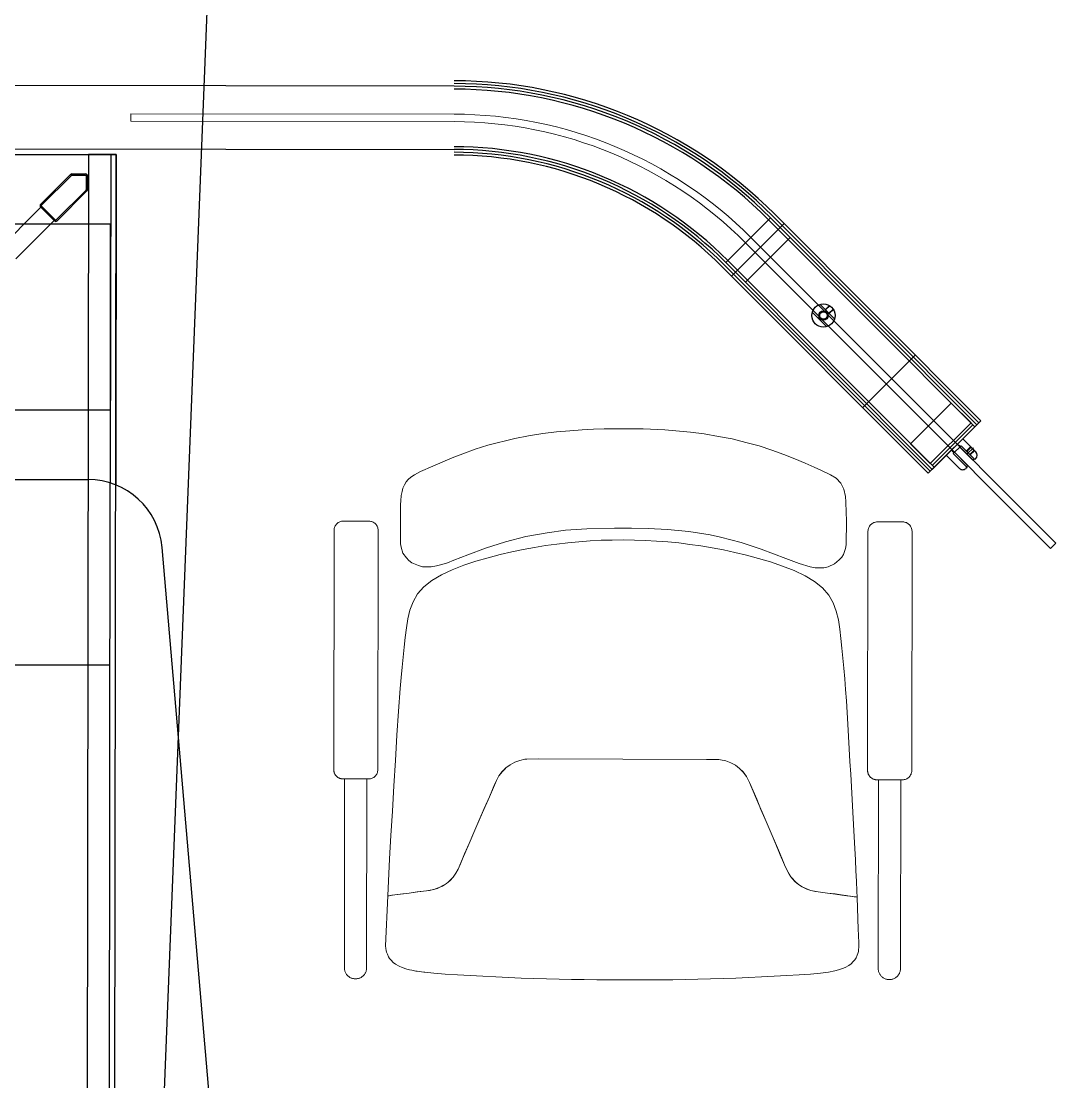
# Model space of a CAD drawing. Header units: inches. Extents: x 54 to 199, y 70 to 109.
# Drawn here: x 89.016 to 90.13, y 76.837 to 77.979 of the extents above; entities that cross this region are included whole.
import ezdxf
from ezdxf.enums import TextEntityAlignment as Align

# ---------------------------------------------------------------- set-up
doc = ezdxf.new("R2010")
doc.units = ezdxf.units.IN
doc.header["$MEASUREMENT"] = 0
for name, pattern in [('ACAD_ISO02W100', [15, 12, -3]), ('CENTER', [2, 1.25, -0.25, 0.25, -0.25]), ('DASHED', [0.75, 0.5, -0.25]), ('DASHED2', [0.375, 0.25, -0.125]), ('HIDDEN', [0.375, 0.25, -0.125]), ('HIDDEN2', [0.1875, 0.125, -0.0625])]:
    doc.linetypes.add(name, pattern=pattern)
doc.layers.add('A000_Non-Print', color=190, linetype='Continuous', plot=False)
doc.layers.add('A002_Pen02', color=2, linetype='Continuous')
doc.layers.add('hatch', color=2, linetype='Continuous')
doc.layers.add('GLASS-EEE', color=140, linetype='Continuous', lineweight=5)
doc.layers.add('HIDDEN-EEE', color=6, linetype='HIDDEN', lineweight=9)
doc.layers.add('GOLDCLADDING', color=7, linetype='Continuous', true_color=0xffc20a)
doc.styles.add('ROMANS', font='romans.shx')

# ---------------------------------------------------------------- blocks, each defined once
blk = doc.blocks.new('YJYJJYJTYJTY')
at = {"color": 252, "ltscale": 3}
for p, q in [((-5.754, 5.0257, -0.0791), (-7.5176, 5.0283, -0.0791)), ((-7.5177, 4.9603, -0.0791), (-5.7541, 4.9577, -0.0791)), ((-5.4555, 4.8214, -0.0791), (-5.3988, 4.8779, -0.0791)), ((-5.1934, 4.6591, -0.0791), (-5.4155, 4.8819, -0.0791)), ((-5.1912, 4.6612, -0.0791), (-5.4133, 4.884, -0.0791)), ((-5.1891, 4.6634, -0.0791), (-5.4112, 4.8861, -0.0791)), ((-5.187, 4.6655, -0.0791), (-5.4091, 4.8883, -0.0791)), ((-5.4657, 4.8318, -0.0791), (-5.2436, 4.609, -0.0791)), ((-5.4636, 4.8339, -0.0791), (-5.2415, 4.6111, -0.0791)), ((-5.4615, 4.836, -0.0791), (-5.2394, 4.6132, -0.0791)), ((-5.4594, 4.8381, -0.0791), (-5.2373, 4.6154, -0.0791)), ((-5.3142, 4.6798, -0.0791), (-5.2576, 4.7363, -0.0791)), ((-5.2436, 4.609, -0.0791), (-5.187, 4.6655, -0.0791)), ((-5.2415, 4.6196, -0.0791), (-5.1976, 4.6634, -0.0791)), ((-5.2394, 4.6175, -0.0791), (-5.1955, 4.6613, -0.0791)), ((-5.2394, 4.6132, -0.0791), (-5.1912, 4.6612, -0.0791)), ((-5.2065, 4.6461, -0.0791), (-5.2242, 4.6284, -0.0791)), ((-5.1955, 4.6231, -0.0791), (-5.2097, 4.6372, -0.0791)), ((-5.2012, 4.6174, -0.0791), (-5.2153, 4.6316, -0.0791)), ((-5.2012, 4.6174, -0.0791), (-5.2026, 4.616, -0.0791)), ((-5.1955, 4.6231, -0.0791), (-5.1941, 4.6245, -0.0791))]:
    blk.add_line(p, q, dxfattribs=at)
at = {"color": 252, "linetype": 'ACAD_ISO02W100', "ltscale": 3}
for p, q in [((-6.1477, 4.9523, -0.0791), (-6.15, 3.3833, -0.0791)), ((-6.1177, 4.9522, -0.0791), (-6.1477, 4.9523, -0.0791)), ((-6.12, 3.3832, -0.0791), (-6.1177, 4.9522, -0.0791)), ((-6.246, 4.8484, -0.0791), (-6.1988, 4.8954, -0.0791)), ((-6.226, 4.8401, -0.0791), (-6.1847, 4.8813, -0.0791)), ((-6.126, 3.3832, -0.0791), (-6.1242, 4.5986, -0.0791)), ((-6.1245, 4.4022, -0.0791), (-6.5685, 4.4029, -0.0791))]:
    blk.add_line(p, q, dxfattribs=at)
at = {"color": 252}
for p, q in [((-6.1992, 4.8986, -0.0791), (-6.167, 4.9307, -0.0791)), ((-6.1983, 4.8977, -0.0791), (-6.1661, 4.9298, -0.0791)), ((-6.1656, 4.9313, -0.0791), (-6.1507, 4.9313, -0.0791)), ((-6.1656, 4.9301, -0.0791), (-6.1507, 4.93, -0.0791)), ((-6.15, 4.9293, -0.0791), (-6.15, 4.9144, -0.0791)), ((-6.1487, 4.9293, -0.0791), (-6.1487, 4.9144, -0.0791)), ((-6.1502, 4.9139, -0.0791), (-6.1824, 4.8818, -0.0791)), ((-6.1493, 4.913, -0.0791), (-6.1815, 4.8809, -0.0791)), ((-6.1844, 4.8809, -0.0791), (-6.1992, 4.8958, -0.0791)), ((-6.1835, 4.8818, -0.0791), (-6.1983, 4.8967, -0.0791))]:
    blk.add_line(p, q, dxfattribs=at)
at = {"color": 252, "linetype": 'DASHED2', "ltscale": 50}
for p, q in [((-5.4133, 4.884, -0.0791), (-5.4615, 4.836, -0.0791)), ((-5.4155, 4.8819, -0.0791), (-5.4594, 4.8381, -0.0791)), ((-5.3943, 4.8607, -0.0791), (-5.4155, 4.8819, -0.0791)), ((-5.3922, 4.8628, -0.0791), (-5.4133, 4.884, -0.0791)), ((-5.4403, 4.8148, -0.0791), (-5.3922, 4.8628, -0.0791)), ((-5.4382, 4.8169, -0.0791), (-5.3943, 4.8607, -0.0791)), ((-5.4615, 4.836, -0.0791), (-5.4403, 4.8148, -0.0791)), ((-5.4594, 4.8381, -0.0791), (-5.4382, 4.8169, -0.0791)), ((-5.2188, 4.6846, -0.0791), (-5.2627, 4.6408, -0.0791)), ((-5.1976, 4.6634, -0.0791), (-5.2188, 4.6846, -0.0791)), ((-5.2415, 4.6196, -0.0791), (-5.1976, 4.6634, -0.0791)), ((-5.2627, 4.6408, -0.0791), (-5.2415, 4.6196, -0.0791))]:
    blk.add_line(p, q, dxfattribs=at)
at = {"color": 252, "linetype": 'ByBlock'}
for p, q in [((-5.36, 4.7909, -0.0791), (-5.3445, 4.7753, -0.0791)), ((-5.3685, 4.7824, -0.0791), (-5.353, 4.7669, -0.0791))]:
    blk.add_line(p, q, dxfattribs=at)
at = {"color": 252, "linetype": 'HIDDEN2', "ltscale": 0.2}
for p, q in [((-5.3501, 4.7896, -0.0791), (-5.3544, 4.7853, -0.0791)), ((-5.3496, 4.7893, -0.0791), (-5.3541, 4.7849, -0.0791)), ((-5.3461, 4.7858, -0.0791), (-5.3505, 4.7814, -0.0791)), ((-5.3458, 4.7853, -0.0791), (-5.3502, 4.781, -0.0791)), ((-5.3458, 4.7853, -0.0791), (-5.3502, 4.781, -0.0791)), ((-5.2167, 4.6302, -0.0791), (-5.2082, 4.6386, -0.0791)), ((-5.2097, 4.6386, -0.0791), (-5.2125, 4.6401, -0.0791)), ((-5.2089, 4.6379, -0.0791), (-5.2097, 4.6386, -0.0791)), ((-5.198, 4.6376, -0.0791), (-5.2026, 4.633, -0.0791)), ((-5.1976, 4.6372, -0.0791), (-5.2022, 4.6326, -0.0791)), ((-5.2167, 4.6316, -0.0791), (-5.2181, 4.6344, -0.0791)), ((-5.216, 4.6309, -0.0791), (-5.2167, 4.6316, -0.0791)), ((-5.1941, 4.6337, -0.0791), (-5.1987, 4.6291, -0.0791)), ((-5.1937, 4.6333, -0.0791), (-5.1984, 4.6287, -0.0791))]:
    blk.add_line(p, q, dxfattribs=at)
at = {"color": 252, "ltscale": 0.2}
for p, q in [((-5.2082, 4.6386, -0.0791), (-5.1934, 4.6238, -0.0791)), ((-5.2167, 4.6302, -0.0791), (-5.2019, 4.6153, -0.0791))]:
    blk.add_line(p, q, dxfattribs=at)
at = {"color": 252, "lineweight": 25}
for p, q in [((-6.5682, 4.6029, -0.0791), (-6.1481, 4.6023, -0.0791)), ((-5.9702, 3.3862, -0.0791), (-6.0685, 4.5291, -0.0791))]:
    blk.add_line(p, q, dxfattribs=at)
at = {"color": 252, "linetype": 'ByBlock'}
blk.add_circle((-5.3565, 4.7789, -0.0791), 0.0125, dxfattribs=at)
at = {"color": 252, "ltscale": 3}
for radius in [0.005, 0.004]:
    blk.add_circle((-5.3565, 4.7789, -0.0791), radius, dxfattribs=at)
for radius in [0.488, 0.485, 0.482, 0.479, 0.417, 0.414, 0.411, 0.408]:
    blk.add_arc((-5.7547, 4.5437, -0.0791), radius, 44.915, 89.915, dxfattribs=at)
at = {"color": 252}
for centre, radius, start, end in [((-6.1656, 4.9293, -0.0791), 0.002, 89.915, 134.915), ((-6.1656, 4.9293, -0.0791), 0.00075, 89.915, 134.915), ((-6.1507, 4.9293, -0.0791), 0.002, 359.915, 89.915), ((-6.1507, 4.9293, -0.0791), 0.00075, 359.915, 89.915), ((-6.1507, 4.9144, -0.0791), 0.00075, 314.915, 359.915), ((-6.1507, 4.9144, -0.0791), 0.002, 314.915, 359.915), ((-6.1978, 4.8972, -0.0791), 0.002, 134.915, 224.915), ((-6.1978, 4.8972, -0.0791), 0.00075, 134.915, 224.915), ((-6.1829, 4.8823, -0.0791), 0.002, 224.915, 314.915), ((-6.1829, 4.8823, -0.0791), 0.00075, 224.915, 314.915)]:
    blk.add_arc(centre, radius, start, end, dxfattribs=at)
at = {"color": 252, "lineweight": 25}
blk.add_arc((-6.1482, 4.5223, -0.0791), 0.08, 4.915, 89.915, dxfattribs=at)
at = {"layer": 'A000_Non-Print', "color": 252}
for p, q in [((-6.1238, 4.8772, -0.0791), (-7.5118, 4.8793, -0.0791)), ((-6.1241, 4.6772, -0.0791), (-6.1238, 4.8772, -0.0791)), ((-7.5121, 4.6793, -0.0791), (-6.1241, 4.6772, -0.0791))]:
    blk.add_line(p, q, dxfattribs=at)
at = {"layer": 'A002_Pen02', "color": 252}
for p, q in [((-7.5177, 4.9543, -0.0791), (-6.1177, 4.9522, -0.0791)), ((-6.1237, 4.9522, -0.0791), (-6.1242, 4.5986, -0.0791)), ((-6.1177, 4.9522, -0.0791), (-6.1182, 4.5965, -0.0791))]:
    blk.add_line(p, q, dxfattribs=at)
at = {"layer": 'GLASS-EEE', "color": 252, "ltscale": 3}
for p, q in [((-5.754, 4.9957, -0.0791), (-6.102, 4.9962, -0.0791)), ((-6.102, 4.9962, -0.0791), (-6.102, 4.9882, -0.0791)), ((-6.102, 4.9882, -0.0791), (-5.754, 4.9877, -0.0791)), ((-5.4403, 4.8572, -0.0791), (-5.112, 4.5279, -0.0791)), ((-5.1063, 4.5336, -0.0791), (-5.4346, 4.8628, -0.0791)), ((-5.112, 4.5279, -0.0791), (-5.1063, 4.5336, -0.0791))]:
    blk.add_line(p, q, dxfattribs=at)
for radius in [0.452, 0.444]:
    blk.add_arc((-5.7547, 4.5437, -0.0791), radius, 44.915, 89.915, dxfattribs=at)
at = {"layer": 'hatch', "color": 252}
for p, q in [((-5.2167, 4.6302, -0.0791), (-5.2082, 4.6386, -0.0791)), ((-5.1923, 4.6319, -0.0791), (-5.2065, 4.6461, -0.0791)), ((-5.1937, 4.6333, -0.0791), (-5.198, 4.6376, -0.0791)), ((-5.21, 4.6142, -0.0791), (-5.2242, 4.6284, -0.0791)), ((-5.1984, 4.6287, -0.0791), (-5.2026, 4.633, -0.0791)), ((-5.2019, 4.6153, -0.0791), (-5.203, 4.6142, -0.0791)), ((-5.1934, 4.6238, -0.0791), (-5.1923, 4.6248, -0.0791))]:
    blk.add_line(p, q, dxfattribs=at)
at = {"layer": 'hatch', "color": 252, "linetype": 'CENTER'}
blk.add_line((-5.1949, 4.6364, -0.0791), (-5.2016, 4.6298, -0.0791), dxfattribs=at)
at = {"layer": 'hatch', "color": 252}
for centre, start, end in [((-5.1959, 4.6284, -0.0791), 314.915, 44.915), ((-5.2065, 4.6178, -0.0791), 224.915, 314.915)]:
    blk.add_arc(centre, 0.005, start, end, dxfattribs=at)
at = {"layer": 'HIDDEN-EEE', "color": 252, "linetype": 'DASHED', "ltscale": 5}
blk.add_line((-5.2788, 4.7151, -0.0791), (-5.293, 4.701, -0.0791), dxfattribs=at)
at = {"layer": 'HIDDEN-EEE', "color": 252, "linetype": 'HIDDEN2', "ltscale": 300}
for p, q in [((-5.6738, 4.6492, 0.3403), (-5.6885, 4.6465, 0.3403)), ((-5.6585, 4.6518, 0.3403), (-5.6738, 4.6492, 0.3403)), ((-5.6438, 4.6535, 0.3403), (-5.6585, 4.6518, 0.3403)), ((-5.6296, 4.6548, 0.3403), (-5.6438, 4.6535, 0.3403)), ((-5.6161, 4.6558, 0.3403), (-5.6296, 4.6548, 0.3403)), ((-5.604, 4.6564, 0.3403), (-5.6161, 4.6558, 0.3403)), ((-5.5926, 4.6568, 0.3403), (-5.604, 4.6564, 0.3403)), ((-5.5716, 4.6569, 0.3403), (-5.5926, 4.6568, 0.3403)), ((-5.5505, 4.6567, 0.3403), (-5.5716, 4.6569, 0.3403)), ((-5.5271, 4.6557, 0.3403), (-5.5505, 4.6567, 0.3403)), ((-5.4995, 4.6532, 0.3403), (-5.5271, 4.6557, 0.3403)), ((-5.4847, 4.6513, 0.3403), (-5.4995, 4.6532, 0.3403)), ((-5.4694, 4.6487, 0.3403), (-5.4847, 4.6513, 0.3403)), ((-5.4547, 4.6459, 0.3403), (-5.4694, 4.6487, 0.3403)), ((-5.7176, 4.6391, 0.3403), (-5.7313, 4.6348, 0.3403)), ((-5.6885, 4.6465, 0.3403), (-5.7176, 4.6391, 0.3403)), ((-5.44, 4.6423, 0.3403), (-5.4547, 4.6459, 0.3403)), ((-5.4257, 4.6384, 0.3403), (-5.44, 4.6423, 0.3403)), ((-5.412, 4.634, 0.3403), (-5.4257, 4.6384, 0.3403)), ((-5.7448, 4.6299, 0.3403), (-5.7563, 4.6255, 0.3403)), ((-5.7313, 4.6348, 0.3403), (-5.7448, 4.6299, 0.3403)), ((-5.3991, 4.6293, 0.3403), (-5.412, 4.634, 0.3403)), ((-5.3871, 4.6245, 0.3403), (-5.3991, 4.6293, 0.3403)), ((-5.7768, 4.6167, 0.3403), (-5.7904, 4.6109, 0.3403)), ((-5.7563, 4.6255, 0.3403), (-5.7768, 4.6167, 0.3403)), ((-5.3762, 4.6199, 0.3403), (-5.3871, 4.6245, 0.3403)), ((-5.3666, 4.6157, 0.3403), (-5.3762, 4.6199, 0.3403)), ((-5.3584, 4.6121, 0.3403), (-5.3666, 4.6157, 0.3403)), ((-5.8006, 4.6047, 0.3403), (-5.8034, 4.6023, 0.3403)), ((-5.7968, 4.6073, 0.3403), (-5.8006, 4.6047, 0.3403)), ((-5.7904, 4.6109, 0.3403), (-5.7968, 4.6073, 0.3403)), ((-5.3489, 4.6074, 0.3403), (-5.3584, 4.6121, 0.3403)), ((-5.3429, 4.6036, 0.3403), (-5.3489, 4.6074, 0.3403)), ((-5.3378, 4.5984, 0.3403), (-5.3429, 4.6036, 0.3403)), ((-5.8092, 4.593, 0.3403), (-5.8101, 4.5893, 0.3403)), ((-5.8075, 4.5965, 0.3403), (-5.8092, 4.593, 0.3403)), ((-5.8057, 4.5996, 0.3403), (-5.8075, 4.5965, 0.3403)), ((-5.8034, 4.6023, 0.3403), (-5.8057, 4.5996, 0.3403)), ((-5.3344, 4.5918, 0.3403), (-5.3378, 4.5984, 0.3403)), ((-5.3326, 4.5838, 0.3403), (-5.3344, 4.5918, 0.3403)), ((-5.811, 4.585, 0.3403), (-5.8114, 4.5794, 0.3403)), ((-5.8101, 4.5893, 0.3403), (-5.811, 4.585, 0.3403)), ((-5.3322, 4.5781, 0.3403), (-5.3326, 4.5838, 0.3403)), ((-5.8116, 4.5754, 0.3403), (-5.8118, 4.5679, 0.3403)), ((-5.8114, 4.5794, 0.3403), (-5.8116, 4.5754, 0.3403)), ((-5.3319, 4.5667, 0.3403), (-5.3322, 4.5781, 0.3403)), ((-5.8732, 4.5575, -0.0791), (-5.8458, 4.5574, -0.0791)), ((-5.8118, 4.5679, 0.3403), (-5.8117, 4.5331, 0.3403)), ((-5.8118, 4.5679, 0.3403), (-5.8118, 4.5679, 0.3403)), ((-5.3318, 4.5582, 0.3403), (-5.3319, 4.5667, 0.3403)), ((-5.3318, 4.5498, 0.3403), (-5.3318, 4.5582, 0.3403)), ((-5.8836, 4.2898, -0.0791), (-5.8832, 4.5475, -0.0791)), ((-5.8358, 4.5474, -0.0791), (-5.8362, 4.2897, -0.0791)), ((-5.654, 4.545, 0.3403), (-5.6341, 4.5476, 0.3403)), ((-5.6341, 4.5476, 0.3403), (-5.6113, 4.5493, 0.3403)), ((-5.6113, 4.5493, 0.3403), (-5.5813, 4.55, 0.3403)), ((-5.5813, 4.55, 0.3403), (-5.5632, 4.5499, 0.3403)), ((-5.5632, 4.5499, 0.3403), (-5.5451, 4.5495, 0.3403)), ((-5.5451, 4.5495, 0.3403), (-5.5244, 4.5484, 0.3403)), ((-5.5244, 4.5484, 0.3403), (-5.5014, 4.5462, 0.3403)), ((-5.5014, 4.5462, 0.3403), (-5.4783, 4.5426, 0.3403)), ((-5.332, 4.5403, 0.3403), (-5.3318, 4.5498, 0.3403)), ((-5.3085, 4.5466, -0.0791), (-5.3089, 4.289, -0.0791)), ((-5.271, 4.5566, -0.0791), (-5.2985, 4.5566, -0.0791)), ((-5.2614, 4.2889, -0.0791), (-5.2611, 4.5465, -0.0791)), ((-5.7203, 4.5282, 0.3403), (-5.6988, 4.5351, 0.3403)), ((-5.6988, 4.5351, 0.3403), (-5.6767, 4.5408, 0.3403)), ((-5.6767, 4.5408, 0.3403), (-5.654, 4.545, 0.3403)), ((-5.6197, 4.5353, -0.0791), (-5.6316, 4.5342, -0.0791)), ((-5.6077, 4.5362, -0.0791), (-5.6197, 4.5353, -0.0791)), ((-5.5958, 4.5368, -0.0791), (-5.6077, 4.5362, -0.0791)), ((-5.5839, 4.5371, -0.0791), (-5.5958, 4.5368, -0.0791)), ((-5.5719, 4.5372, -0.0791), (-5.5839, 4.5371, -0.0791)), ((-5.56, 4.537, -0.0791), (-5.5719, 4.5372, -0.0791)), ((-5.548, 4.5366, -0.0791), (-5.56, 4.537, -0.0791)), ((-5.5361, 4.536, -0.0791), (-5.548, 4.5366, -0.0791)), ((-5.5241, 4.535, -0.0791), (-5.5361, 4.536, -0.0791)), ((-5.5122, 4.5339, -0.0791), (-5.5241, 4.535, -0.0791)), ((-5.4783, 4.5426, 0.3403), (-5.4671, 4.5402, 0.3403)), ((-5.4671, 4.5402, 0.3403), (-5.445, 4.5344, 0.3403)), ((-5.445, 4.5344, 0.3403), (-5.4341, 4.531, 0.3403)), ((-5.3321, 4.5319, 0.3403), (-5.332, 4.5403, 0.3403)), ((-5.8117, 4.5331, 0.3403), (-5.8112, 4.5293, 0.3403)), ((-5.8112, 4.5293, 0.3403), (-5.8091, 4.5228, 0.3403)), ((-5.7392, 4.5212, 0.3403), (-5.7203, 4.5282, 0.3403)), ((-5.692, 4.5244, -0.0791), (-5.7046, 4.5215, -0.0791)), ((-5.6797, 4.527, -0.0791), (-5.692, 4.5244, -0.0791)), ((-5.6676, 4.5291, -0.0791), (-5.6797, 4.527, -0.0791)), ((-5.6555, 4.5312, -0.0791), (-5.6676, 4.5291, -0.0791)), ((-5.6436, 4.5328, -0.0791), (-5.6555, 4.5312, -0.0791)), ((-5.6316, 4.5342, -0.0791), (-5.6436, 4.5328, -0.0791)), ((-5.5003, 4.5324, -0.0791), (-5.5122, 4.5339, -0.0791)), ((-5.4883, 4.5307, -0.0791), (-5.5003, 4.5324, -0.0791)), ((-5.4763, 4.5287, -0.0791), (-5.4883, 4.5307, -0.0791)), ((-5.4642, 4.5264, -0.0791), (-5.4763, 4.5287, -0.0791)), ((-5.4519, 4.5238, -0.0791), (-5.4642, 4.5264, -0.0791)), ((-5.4393, 4.5208, -0.0791), (-5.4519, 4.5238, -0.0791)), ((-5.4341, 4.531, 0.3403), (-5.4236, 4.5274, 0.3403)), ((-5.4236, 4.5274, 0.3403), (-5.397, 4.5173, 0.3403)), ((-5.3348, 4.5216, 0.3403), (-5.3326, 4.5281, 0.3403)), ((-5.3326, 4.5281, 0.3403), (-5.3321, 4.5319, 0.3403)), ((-5.8091, 4.5228, 0.3403), (-5.8054, 4.5178, 0.3403)), ((-5.8054, 4.5178, 0.3403), (-5.8028, 4.5149, 0.3403)), ((-5.8028, 4.5149, 0.3403), (-5.7994, 4.5124, 0.3403)), ((-5.7994, 4.5124, 0.3403), (-5.7925, 4.5095, 0.3403)), ((-5.7673, 4.5108, 0.3403), (-5.7613, 4.5127, 0.3403)), ((-5.7613, 4.5127, 0.3403), (-5.7544, 4.5154, 0.3403)), ((-5.7544, 4.5154, 0.3403), (-5.7392, 4.5212, 0.3403)), ((-5.7305, 4.5143, -0.0791), (-5.7436, 4.51, -0.0791)), ((-5.7174, 4.5181, -0.0791), (-5.7305, 4.5143, -0.0791)), ((-5.7046, 4.5215, -0.0791), (-5.7174, 4.5181, -0.0791)), ((-5.4265, 4.5173, -0.0791), (-5.4393, 4.5208, -0.0791)), ((-5.4134, 4.5135, -0.0791), (-5.4265, 4.5173, -0.0791)), ((-5.4004, 4.5091, -0.0791), (-5.4134, 4.5135, -0.0791)), ((-5.397, 4.5173, 0.3403), (-5.3827, 4.5117, 0.3403)), ((-5.3827, 4.5117, 0.3403), (-5.3709, 4.5083, 0.3403)), ((-5.3445, 4.5113, 0.3403), (-5.3394, 4.5157, 0.3403)), ((-5.3394, 4.5157, 0.3403), (-5.3367, 4.5185, 0.3403)), ((-5.3367, 4.5185, 0.3403), (-5.3348, 4.5216, 0.3403)), ((-5.7925, 4.5095, 0.3403), (-5.7879, 4.5083, 0.3403)), ((-5.7879, 4.5083, 0.3403), (-5.7828, 4.5082, 0.3403)), ((-5.7828, 4.5082, 0.3403), (-5.7786, 4.5083, 0.3403)), ((-5.7786, 4.5083, 0.3403), (-5.773, 4.5093, 0.3403)), ((-5.773, 4.5093, 0.3403), (-5.7673, 4.5108, 0.3403)), ((-5.7561, 4.5051, -0.0791), (-5.7678, 4.4997, -0.0791)), ((-5.7436, 4.51, -0.0791), (-5.7561, 4.5051, -0.0791)), ((-5.3878, 4.5042, -0.0791), (-5.4004, 4.5091, -0.0791)), ((-5.3762, 4.4986, -0.0791), (-5.3878, 4.5042, -0.0791)), ((-5.3709, 4.5083, 0.3403), (-5.3654, 4.5072, 0.3403)), ((-5.3654, 4.5072, 0.3403), (-5.3561, 4.5072, 0.3403)), ((-5.3561, 4.5072, 0.3403), (-5.3515, 4.5084, 0.3403)), ((-5.3515, 4.5084, 0.3403), (-5.3445, 4.5113, 0.3403)), ((-5.7782, 4.4935, -0.0791), (-5.7868, 4.4866, -0.0791)), ((-5.7678, 4.4997, -0.0791), (-5.7782, 4.4935, -0.0791)), ((-5.3659, 4.4924, -0.0791), (-5.3762, 4.4986, -0.0791)), ((-5.3573, 4.4855, -0.0791), (-5.3659, 4.4924, -0.0791)), ((-5.7934, 4.479, -0.0791), (-5.7982, 4.4706, -0.0791)), ((-5.7868, 4.4866, -0.0791), (-5.7934, 4.479, -0.0791)), ((-5.3507, 4.4778, -0.0791), (-5.3573, 4.4855, -0.0791)), ((-5.346, 4.4694, -0.0791), (-5.3507, 4.4778, -0.0791)), ((-5.7982, 4.4706, -0.0791), (-5.8016, 4.4617, -0.0791)), ((-5.3427, 4.4605, -0.0791), (-5.346, 4.4694, -0.0791)), ((-5.8016, 4.4617, -0.0791), (-5.8038, 4.4522, -0.0791)), ((-5.3404, 4.451, -0.0791), (-5.3427, 4.4605, -0.0791)), ((-5.8038, 4.4522, -0.0791), (-5.8054, 4.4424, -0.0791)), ((-5.3389, 4.4411, -0.0791), (-5.3404, 4.451, -0.0791)), ((-5.8066, 4.4322, -0.0791), (-5.8078, 4.4218, -0.0791)), ((-5.8054, 4.4424, -0.0791), (-5.8066, 4.4322, -0.0791)), ((-5.3377, 4.431, -0.0791), (-5.3389, 4.4411, -0.0791)), ((-5.8078, 4.4218, -0.0791), (-5.8089, 4.4111, -0.0791)), ((-5.3367, 4.4206, -0.0791), (-5.3377, 4.431, -0.0791)), ((-5.3356, 4.4099, -0.0791), (-5.3367, 4.4206, -0.0791)), ((-5.8089, 4.4111, -0.0791), (-5.81, 4.4002, -0.0791)), ((-5.3345, 4.399, -0.0791), (-5.3356, 4.4099, -0.0791)), ((-5.81, 4.4002, -0.0791), (-5.8111, 4.3889, -0.0791)), ((-5.3335, 4.3877, -0.0791), (-5.3345, 4.399, -0.0791)), ((-5.8111, 4.3889, -0.0791), (-5.8121, 4.3773, -0.0791)), ((-5.3326, 4.3761, -0.0791), (-5.3335, 4.3877, -0.0791)), ((-5.8121, 4.3773, -0.0791), (-5.8139, 4.3528, -0.0791)), ((-5.3317, 4.364, -0.0791), (-5.3326, 4.3761, -0.0791)), ((-5.3308, 4.3515, -0.0791), (-5.3317, 4.364, -0.0791)), ((-5.8139, 4.3528, -0.0791), (-5.8156, 4.3268, -0.0791)), ((-5.3301, 4.3387, -0.0791), (-5.3308, 4.3515, -0.0791)), ((-5.3293, 4.3255, -0.0791), (-5.3301, 4.3387, -0.0791)), ((-5.8156, 4.3268, -0.0791), (-5.8172, 4.2998, -0.0791)), ((-5.3286, 4.3121, -0.0791), (-5.3293, 4.3255, -0.0791)), ((-5.3279, 4.2985, -0.0791), (-5.3286, 4.3121, -0.0791)), ((-5.8172, 4.2998, -0.0791), (-5.8188, 4.2724, -0.0791)), ((-5.6937, 4.2951, -0.0791), (-5.6983, 4.2917, -0.0791)), ((-5.6983, 4.2917, -0.0791), (-5.6937, 4.2951, -0.0791)), ((-5.6937, 4.2951, -0.0791), (-5.6888, 4.2978, -0.0791)), ((-5.6888, 4.2977, -0.0791), (-5.6937, 4.2951, -0.0791)), ((-5.6834, 4.2998, -0.0791), (-5.6888, 4.2977, -0.0791)), ((-5.6888, 4.2978, -0.0791), (-5.6834, 4.2998, -0.0791)), ((-5.6778, 4.301, -0.0791), (-5.6834, 4.2998, -0.0791)), ((-5.6834, 4.2998, -0.0791), (-5.6778, 4.301, -0.0791)), ((-5.6758, 4.3011, -0.0791), (-5.6778, 4.301, -0.0791)), ((-5.6778, 4.301, -0.0791), (-5.6758, 4.3011, -0.0791)), ((-5.6758, 4.3011, -0.0791), (-5.6629, 4.3014, -0.0791)), ((-5.6629, 4.3013, -0.0791), (-5.6758, 4.3011, -0.0791)), ((-5.6629, 4.3014, -0.0791), (-5.4821, 4.3009, -0.0791)), ((-5.4822, 4.3009, -0.0791), (-5.6629, 4.3013, -0.0791)), ((-5.4729, 4.3009, -0.0791), (-5.4822, 4.3009, -0.0791)), ((-5.4821, 4.3009, -0.0791), (-5.4729, 4.3008, -0.0791)), ((-5.4692, 4.3006, -0.0791), (-5.4729, 4.3009, -0.0791)), ((-5.4729, 4.3008, -0.0791), (-5.4692, 4.3006, -0.0791)), ((-5.4617, 4.2992, -0.0791), (-5.4692, 4.3006, -0.0791)), ((-5.4692, 4.3006, -0.0791), (-5.4673, 4.3004, -0.0791)), ((-5.4673, 4.3004, -0.0791), (-5.4617, 4.2992, -0.0791)), ((-5.4562, 4.2971, -0.0791), (-5.4617, 4.2992, -0.0791)), ((-5.4617, 4.2992, -0.0791), (-5.4562, 4.2972, -0.0791)), ((-5.4562, 4.2972, -0.0791), (-5.4513, 4.2945, -0.0791)), ((-5.4513, 4.2945, -0.0791), (-5.4562, 4.2971, -0.0791)), ((-5.3271, 4.2849, -0.0791), (-5.3279, 4.2985, -0.0791)), ((-5.7058, 4.2831, -0.0791), (-5.7021, 4.2879, -0.0791)), ((-5.7023, 4.2877, -0.0791), (-5.7058, 4.2831, -0.0791)), ((-5.6987, 4.2912, -0.0791), (-5.7023, 4.2877, -0.0791)), ((-5.7021, 4.2879, -0.0791), (-5.6983, 4.2917, -0.0791)), ((-5.6983, 4.2917, -0.0791), (-5.6987, 4.2912, -0.0791)), ((-5.4468, 4.291, -0.0791), (-5.4513, 4.2945, -0.0791)), ((-5.4513, 4.2945, -0.0791), (-5.4468, 4.291, -0.0791)), ((-5.4428, 4.287, -0.0791), (-5.4468, 4.291, -0.0791)), ((-5.4468, 4.291, -0.0791), (-5.443, 4.2873, -0.0791)), ((-5.443, 4.2873, -0.0791), (-5.4394, 4.2824, -0.0791)), ((-5.4394, 4.2824, -0.0791), (-5.4428, 4.287, -0.0791)), ((-5.3264, 4.2712, -0.0791), (-5.3271, 4.2849, -0.0791)), ((-5.8462, 4.2798, -0.0791), (-5.8736, 4.2798, -0.0791)), ((-5.8719, 4.2798, -0.0791), (-5.8722, 4.0765, -0.0791)), ((-5.8479, 4.2798, -0.0791), (-5.8482, 4.0765, -0.0791)), ((-5.8188, 4.2724, -0.0791), (-5.8205, 4.2452, -0.0791)), ((-5.7161, 4.2607, -0.0791), (-5.7085, 4.2781, -0.0791)), ((-5.7101, 4.2745, -0.0791), (-5.7161, 4.2607, -0.0791)), ((-5.7085, 4.2781, -0.0791), (-5.7101, 4.2745, -0.0791)), ((-5.7058, 4.2831, -0.0791), (-5.7085, 4.2781, -0.0791)), ((-5.7085, 4.2781, -0.0791), (-5.7058, 4.2831, -0.0791)), ((-5.436, 4.2759, -0.0791), (-5.4394, 4.2824, -0.0791)), ((-5.4394, 4.2824, -0.0791), (-5.436, 4.2759, -0.0791)), ((-5.4292, 4.2599, -0.0791), (-5.436, 4.2759, -0.0791)), ((-5.436, 4.2759, -0.0791), (-5.4283, 4.2579, -0.0791)), ((-5.2989, 4.2789, -0.0791), (-5.2715, 4.2789, -0.0791)), ((-5.2972, 4.2789, -0.0791), (-5.2975, 4.0757, -0.0791)), ((-5.2732, 4.2789, -0.0791), (-5.2735, 4.0756, -0.0791)), ((-5.7235, 4.2436, -0.0791), (-5.7161, 4.2607, -0.0791)), ((-5.7161, 4.2607, -0.0791), (-5.7216, 4.2478, -0.0791)), ((-5.3256, 4.2575, -0.0791), (-5.3264, 4.2712, -0.0791)), ((-5.4039, 4.2006, -0.0791), (-5.4292, 4.2599, -0.0791)), ((-5.4283, 4.2579, -0.0791), (-5.4237, 4.247, -0.0791)), ((-5.3248, 4.244, -0.0791), (-5.3256, 4.2575, -0.0791)), ((-5.8205, 4.2452, -0.0791), (-5.8221, 4.2189, -0.0791)), ((-5.7305, 4.2272, -0.0791), (-5.7235, 4.2436, -0.0791)), ((-5.7216, 4.2478, -0.0791), (-5.7273, 4.2347, -0.0791)), ((-5.4237, 4.247, -0.0791), (-5.4181, 4.2339, -0.0791)), ((-5.324, 4.2306, -0.0791), (-5.3248, 4.244, -0.0791)), ((-5.7378, 4.2104, -0.0791), (-5.7305, 4.2272, -0.0791)), ((-5.7273, 4.2347, -0.0791), (-5.7327, 4.2222, -0.0791)), ((-5.4181, 4.2339, -0.0791), (-5.4128, 4.2214, -0.0791)), ((-5.3233, 4.2176, -0.0791), (-5.324, 4.2306, -0.0791)), ((-5.8221, 4.2189, -0.0791), (-5.8236, 4.1939, -0.0791)), ((-5.7327, 4.2222, -0.0791), (-5.7378, 4.2104, -0.0791)), ((-5.4128, 4.2214, -0.0791), (-5.4077, 4.2096, -0.0791)), ((-5.3226, 4.2049, -0.0791), (-5.3233, 4.2176, -0.0791)), ((-5.7451, 4.1936, -0.0791), (-5.7378, 4.2104, -0.0791)), ((-5.7378, 4.2104, -0.0791), (-5.7427, 4.1991, -0.0791)), ((-5.4077, 4.2096, -0.0791), (-5.4029, 4.1982, -0.0791)), ((-5.322, 4.1926, -0.0791), (-5.3226, 4.2049, -0.0791)), ((-5.8236, 4.1939, -0.0791), (-5.8255, 4.1539, -0.0791)), ((-5.7498, 4.1827, -0.0791), (-5.7451, 4.1936, -0.0791)), ((-5.7427, 4.1991, -0.0791), (-5.7473, 4.1884, -0.0791)), ((-5.4005, 4.1927, -0.0791), (-5.4039, 4.2006, -0.0791)), ((-5.4029, 4.1982, -0.0791), (-5.3982, 4.1873, -0.0791)), ((-5.3982, 4.1873, -0.0791), (-5.4005, 4.1927, -0.0791)), ((-5.3215, 4.1808, -0.0791), (-5.322, 4.1926, -0.0791)), ((-5.7498, 4.1827, -0.0791), (-5.7522, 4.1783, -0.0791)), ((-5.7522, 4.1783, -0.0791), (-5.7498, 4.1827, -0.0791)), ((-5.7473, 4.1884, -0.0791), (-5.7498, 4.1827, -0.0791)), ((-5.3959, 4.1818, -0.0791), (-5.3982, 4.1873, -0.0791)), ((-5.3982, 4.1873, -0.0791), (-5.3959, 4.1818, -0.0791)), ((-5.3935, 4.1774, -0.0791), (-5.3959, 4.1818, -0.0791)), ((-5.3959, 4.1818, -0.0791), (-5.3915, 4.1745, -0.0791)), ((-5.321, 4.1696, -0.0791), (-5.3215, 4.1808, -0.0791)), ((-5.7624, 4.1673, -0.0791), (-5.7588, 4.1702, -0.0791)), ((-5.7551, 4.1742, -0.0791), (-5.7605, 4.1688, -0.0791)), ((-5.7588, 4.1702, -0.0791), (-5.7551, 4.1742, -0.0791)), ((-5.7522, 4.1783, -0.0791), (-5.7551, 4.1742, -0.0791)), ((-5.7551, 4.1742, -0.0791), (-5.7522, 4.1783, -0.0791)), ((-5.3915, 4.1745, -0.0791), (-5.3935, 4.1774, -0.0791)), ((-5.3906, 4.1733, -0.0791), (-5.3915, 4.1745, -0.0791)), ((-5.3915, 4.1745, -0.0791), (-5.3872, 4.1695, -0.0791)), ((-5.3869, 4.1693, -0.0791), (-5.3906, 4.1733, -0.0791)), ((-5.3872, 4.1695, -0.0791), (-5.3834, 4.1663, -0.0791)), ((-5.3834, 4.1663, -0.0791), (-5.3869, 4.1693, -0.0791)), ((-5.3206, 4.159, -0.0791), (-5.321, 4.1696, -0.0791)), ((-5.8024, 4.1569, -0.0791), (-5.7931, 4.1582, -0.0791)), ((-5.7938, 4.1581, -0.0791), (-5.8024, 4.1569, -0.0791)), ((-5.7836, 4.1594, -0.0791), (-5.7938, 4.1581, -0.0791)), ((-5.7931, 4.1582, -0.0791), (-5.7836, 4.1594, -0.0791)), ((-5.7836, 4.1594, -0.0791), (-5.7759, 4.1608, -0.0791)), ((-5.7806, 4.1598, -0.0791), (-5.7836, 4.1594, -0.0791)), ((-5.7721, 4.162, -0.0791), (-5.7806, 4.1598, -0.0791)), ((-5.7759, 4.1608, -0.0791), (-5.7711, 4.1624, -0.0791)), ((-5.7693, 4.1633, -0.0791), (-5.7721, 4.162, -0.0791)), ((-5.7711, 4.1624, -0.0791), (-5.7666, 4.1645, -0.0791)), ((-5.7624, 4.1673, -0.0791), (-5.7693, 4.1633, -0.0791)), ((-5.7666, 4.1645, -0.0791), (-5.7624, 4.1673, -0.0791)), ((-5.7605, 4.1688, -0.0791), (-5.7624, 4.1673, -0.0791)), ((-5.3792, 4.1635, -0.0791), (-5.3834, 4.1663, -0.0791)), ((-5.3834, 4.1663, -0.0791), (-5.3792, 4.1635, -0.0791)), ((-5.3743, 4.1612, -0.0791), (-5.3792, 4.1635, -0.0791)), ((-5.3792, 4.1635, -0.0791), (-5.3737, 4.161, -0.0791)), ((-5.3699, 4.1597, -0.0791), (-5.3743, 4.1612, -0.0791)), ((-5.3737, 4.161, -0.0791), (-5.3699, 4.1597, -0.0791)), ((-5.3622, 4.1583, -0.0791), (-5.3699, 4.1597, -0.0791)), ((-5.3699, 4.1597, -0.0791), (-5.3649, 4.1587, -0.0791)), ((-5.3649, 4.1587, -0.0791), (-5.3622, 4.1583, -0.0791)), ((-5.352, 4.1569, -0.0791), (-5.3622, 4.1583, -0.0791)), ((-5.3622, 4.1583, -0.0791), (-5.352, 4.1569, -0.0791)), ((-5.3203, 4.1526, -0.0791), (-5.3206, 4.159, -0.0791)), ((-5.8255, 4.1539, -0.0791), (-5.8278, 4.1001, -0.0791)), ((-5.8255, 4.1539, -0.0791), (-5.8177, 4.1549, -0.0791)), ((-5.8247, 4.154, -0.0791), (-5.8255, 4.1539, -0.0791)), ((-5.8255, 4.1539, -0.0791), (-5.8255, 4.1539, -0.0791)), ((-5.8238, 4.1541, -0.0791), (-5.8247, 4.154, -0.0791)), ((-5.821, 4.1545, -0.0791), (-5.8238, 4.1541, -0.0791)), ((-5.8177, 4.1549, -0.0791), (-5.821, 4.1545, -0.0791)), ((-5.8177, 4.1549, -0.0791), (-5.8024, 4.1569, -0.0791)), ((-5.8092, 4.156, -0.0791), (-5.8177, 4.1549, -0.0791)), ((-5.8024, 4.1569, -0.0791), (-5.8092, 4.156, -0.0791)), ((-5.344, 4.1559, -0.0791), (-5.352, 4.1569, -0.0791)), ((-5.352, 4.1569, -0.0791), (-5.3434, 4.1557, -0.0791)), ((-5.3372, 4.1549, -0.0791), (-5.344, 4.1559, -0.0791)), ((-5.3434, 4.1557, -0.0791), (-5.3365, 4.1548, -0.0791)), ((-5.3319, 4.1542, -0.0791), (-5.3372, 4.1549, -0.0791)), ((-5.3365, 4.1548, -0.0791), (-5.3314, 4.1541, -0.0791)), ((-5.328, 4.1536, -0.0791), (-5.3319, 4.1542, -0.0791)), ((-5.3314, 4.1541, -0.0791), (-5.3275, 4.1536, -0.0791)), ((-5.3253, 4.1533, -0.0791), (-5.328, 4.1536, -0.0791)), ((-5.3275, 4.1536, -0.0791), (-5.3248, 4.1532, -0.0791)), ((-5.3234, 4.153, -0.0791), (-5.3253, 4.1533, -0.0791)), ((-5.3248, 4.1532, -0.0791), (-5.323, 4.1529, -0.0791)), ((-5.3223, 4.1528, -0.0791), (-5.3234, 4.153, -0.0791)), ((-5.323, 4.1529, -0.0791), (-5.3203, 4.1526, -0.0791)), ((-5.3211, 4.1527, -0.0791), (-5.3223, 4.1528, -0.0791)), ((-5.3203, 4.1526, -0.0791), (-5.3211, 4.1527, -0.0791)), ((-5.3191, 4.1178, -0.0791), (-5.3203, 4.1526, -0.0791)), ((-5.3188, 4.1119, -0.0791), (-5.3191, 4.1178, -0.0791)), ((-5.3184, 4.1025, -0.0791), (-5.3188, 4.1119, -0.0791)), ((-5.3183, 4.0988, -0.0791), (-5.3184, 4.1025, -0.0791)), ((-5.8278, 4.1001, -0.0791), (-5.8275, 4.0971, -0.0791)), ((-5.8275, 4.0971, -0.0791), (-5.8273, 4.0952, -0.0791)), ((-5.8273, 4.0952, -0.0791), (-5.8268, 4.0932, -0.0791)), ((-5.8268, 4.0932, -0.0791), (-5.8259, 4.0912, -0.0791)), ((-5.8259, 4.0912, -0.0791), (-5.8248, 4.0884, -0.0791)), ((-5.3213, 4.0871, -0.0791), (-5.3202, 4.0899, -0.0791)), ((-5.3202, 4.0899, -0.0791), (-5.3193, 4.0919, -0.0791)), ((-5.3193, 4.0919, -0.0791), (-5.3188, 4.0938, -0.0791)), ((-5.3188, 4.0938, -0.0791), (-5.3186, 4.0958, -0.0791)), ((-5.3186, 4.0958, -0.0791), (-5.3183, 4.0988, -0.0791)), ((-5.8248, 4.0884, -0.0791), (-5.8236, 4.0864, -0.0791)), ((-5.8236, 4.0864, -0.0791), (-5.8218, 4.0845, -0.0791)), ((-5.8218, 4.0845, -0.0791), (-5.8195, 4.082, -0.0791)), ((-5.8195, 4.082, -0.0791), (-5.817, 4.0802, -0.0791)), ((-5.817, 4.0802, -0.0791), (-5.8132, 4.0782, -0.0791)), ((-5.8132, 4.0782, -0.0791), (-5.8101, 4.0767, -0.0791)), ((-5.333, 4.0769, -0.0791), (-5.3292, 4.0789, -0.0791)), ((-5.3292, 4.0789, -0.0791), (-5.3267, 4.0807, -0.0791)), ((-5.3267, 4.0807, -0.0791), (-5.3244, 4.0832, -0.0791)), ((-5.3244, 4.0832, -0.0791), (-5.3226, 4.0851, -0.0791)), ((-5.3226, 4.0851, -0.0791), (-5.3213, 4.0871, -0.0791)), ((-5.8101, 4.0767, -0.0791), (-5.8049, 4.0751, -0.0791)), ((-5.8049, 4.0751, -0.0791), (-5.802, 4.0742, -0.0791)), ((-5.802, 4.0742, -0.0791), (-5.7994, 4.0737, -0.0791)), ((-5.7994, 4.0737, -0.0791), (-5.7954, 4.0729, -0.0791)), ((-5.7954, 4.0729, -0.0791), (-5.7938, 4.0728, -0.0791)), ((-5.7938, 4.0728, -0.0791), (-5.7866, 4.0717, -0.0791)), ((-5.7866, 4.0717, -0.0791), (-5.7855, 4.0718, -0.0791)), ((-5.7855, 4.0718, -0.0791), (-5.7759, 4.0706, -0.0791)), ((-5.7759, 4.0706, -0.0791), (-5.7637, 4.0697, -0.0791)), ((-5.7637, 4.0697, -0.0791), (-5.7504, 4.0689, -0.0791)), ((-5.7504, 4.0689, -0.0791), (-5.7367, 4.0682, -0.0791)), ((-5.7367, 4.0682, -0.0791), (-5.723, 4.0674, -0.0791)), ((-5.723, 4.0674, -0.0791), (-5.7093, 4.0667, -0.0791)), ((-5.7093, 4.0667, -0.0791), (-5.6956, 4.0661, -0.0791)), ((-5.437, 4.066, -0.0791), (-5.4233, 4.0667, -0.0791)), ((-5.4233, 4.0667, -0.0791), (-5.4095, 4.0673, -0.0791)), ((-5.4095, 4.0673, -0.0791), (-5.3958, 4.068, -0.0791)), ((-5.3958, 4.068, -0.0791), (-5.3826, 4.0687, -0.0791)), ((-5.3826, 4.0687, -0.0791), (-5.3704, 4.0696, -0.0791)), ((-5.3704, 4.0696, -0.0791), (-5.3597, 4.0706, -0.0791)), ((-5.3597, 4.0706, -0.0791), (-5.3509, 4.0718, -0.0791)), ((-5.3509, 4.0718, -0.0791), (-5.3442, 4.073, -0.0791)), ((-5.3442, 4.073, -0.0791), (-5.3402, 4.0743, -0.0791)), ((-5.3402, 4.0743, -0.0791), (-5.3361, 4.0755, -0.0791)), ((-5.3361, 4.0755, -0.0791), (-5.333, 4.0769, -0.0791)), ((-5.6956, 4.0661, -0.0791), (-5.682, 4.0654, -0.0791)), ((-5.682, 4.0654, -0.0791), (-5.6683, 4.0649, -0.0791)), ((-5.6683, 4.0649, -0.0791), (-5.6547, 4.0645, -0.0791)), ((-5.6547, 4.0645, -0.0791), (-5.6411, 4.0641, -0.0791)), ((-5.6411, 4.0641, -0.0791), (-5.6275, 4.0639, -0.0791)), ((-5.6275, 4.0639, -0.0791), (-5.6139, 4.0637, -0.0791)), ((-5.6139, 4.0637, -0.0791), (-5.6003, 4.0636, -0.0791)), ((-5.6003, 4.0636, -0.0791), (-5.5867, 4.0636, -0.0791)), ((-5.5867, 4.0636, -0.0791), (-5.5731, 4.0635, -0.0791)), ((-5.5731, 4.0635, -0.0791), (-5.5595, 4.0635, -0.0791)), ((-5.5595, 4.0635, -0.0791), (-5.5459, 4.0635, -0.0791)), ((-5.5459, 4.0635, -0.0791), (-5.5323, 4.0635, -0.0791)), ((-5.5323, 4.0635, -0.0791), (-5.5187, 4.0636, -0.0791)), ((-5.5187, 4.0636, -0.0791), (-5.5051, 4.0638, -0.0791)), ((-5.5051, 4.0638, -0.0791), (-5.4915, 4.064, -0.0791)), ((-5.4915, 4.064, -0.0791), (-5.4779, 4.0644, -0.0791)), ((-5.4779, 4.0644, -0.0791), (-5.4643, 4.0649, -0.0791)), ((-5.4643, 4.0649, -0.0791), (-5.4507, 4.0654, -0.0791)), ((-5.4507, 4.0654, -0.0791), (-5.437, 4.066, -0.0791))]:
    blk.add_line(p, q, dxfattribs=at)
for centre, radius, start, end in [((-5.8732, 4.5475, -0.0791), 0.01, 89.915, 179.915), ((-5.8458, 4.5474, -0.0791), 0.01, 359.915, 89.915), ((-5.2985, 4.5466, -0.0791), 0.01, 89.915, 179.915), ((-5.2711, 4.5466, -0.0791), 0.01, 359.915, 89.915), ((-5.8736, 4.2898, -0.0791), 0.01, 179.915, 269.915), ((-5.8462, 4.2898, -0.0791), 0.01, 269.915, 359.915), ((-5.2989, 4.2889, -0.0791), 0.01, 179.915, 269.915), ((-5.2714, 4.2889, -0.0791), 0.01, 269.915, 359.915), ((-5.8602, 4.0765, -0.0791), 0.012, 179.915, 359.915), ((-5.2855, 4.0757, -0.0791), 0.012, 179.915, 359.915)]:
    blk.add_arc(centre, radius, start, end, dxfattribs=at)
at = {"color": 252, "style": 'ROMANS'}
for p in [(4.7732, 7.306, -0.0791), (-4.2306, 7.1738, -0.0791), (-4.3022, 3.7717, -0.0791), (1.3636, 2.2432, -0.0791)]:
    blk.add_attdef('ELEV', text='', height=0.1035, dxfattribs=at).set_placement(p, align=Align.BOTTOM_LEFT)
for p in [(4.7732, 7.2372, -0.0791), (-4.2306, 7.105, -0.0791), (-4.3022, 3.7029, -0.0791), (1.3636, 2.1743, -0.0791)]:
    blk.add_attdef('LEVEL', text='', height=0.1035, dxfattribs=at).set_placement(p, align=Align.TOP_LEFT)

msp = doc.modelspace()

# ---------------------------------------------------------------- linework, layer by layer
at = {"elevation": 0}
msp.add_lwpolyline([(89.303, 80.1866), (89.1187, 75.5212)], dxfattribs=at)

# ---------------------------------------------------------------- block references
at = {"layer": 'GOLDCLADDING'}
msp.add_blockref('YJYJJYJTYJTY', (95.2365, 72.8835, 0.0791), dxfattribs=at)

doc.saveas('drawing.dxf')
